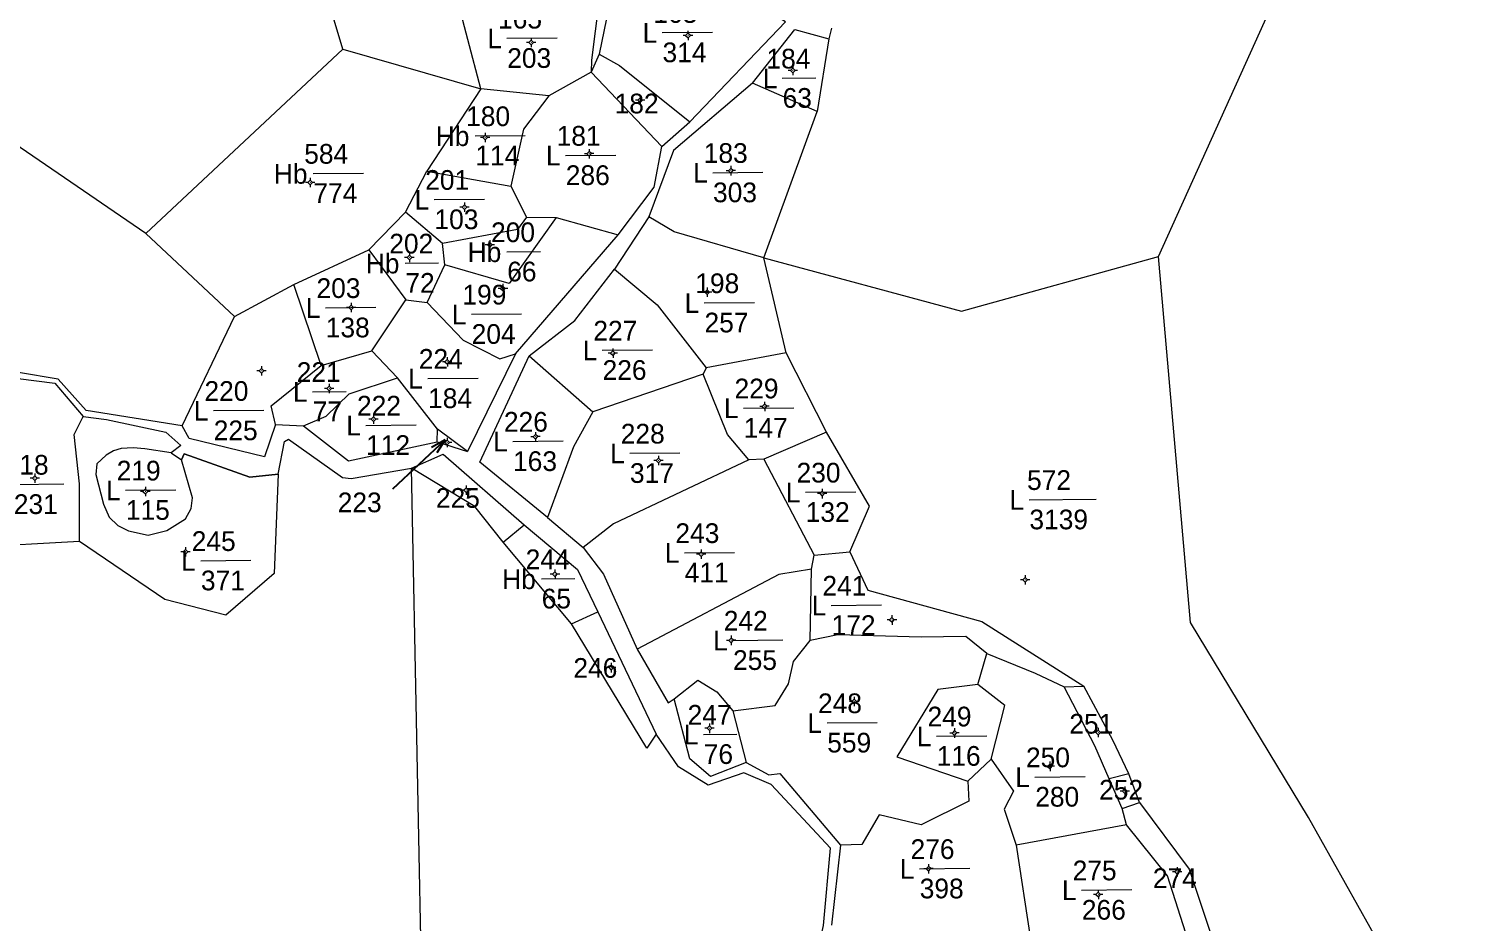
# Model space of a CAD drawing. Header units: metres. Extents: x 550490 to 551626, y 1839168 to 1840631.
# Drawn here: x 550938.6 to 551128.8, y 1839758.8 to 1839876.7 of the extents above; entities that cross this region are included whole.
import ezdxf
from ezdxf.enums import TextEntityAlignment as Align

# ---------------------------------------------------------------- set-up
doc = ezdxf.new("R2010")
doc.units = ezdxf.units.M
doc.header["$MEASUREMENT"] = 0
for name, color, linetype, lineweight in [('Level 10', 7, 'Continuous', 0), ('Level 11', 7, 'Continuous', 0), ('Level 13', 7, 'Continuous', 0), ('Level 2', 7, 'Continuous', 0), ('Level 22', 7, 'Continuous', 0)]:
    doc.layers.add(name, color=color, linetype=linetype, lineweight=lineweight)
doc.styles.add('Style-FmSimple', font='FmSimple.shx')
doc.styles.add('Style-VHarial', font='VHarial.shx')
doc.dimstyles.get("Standard").update_dxf_attribs({"dimtxt": 0.18, "dimasz": 0.18, "dimexe": 0.18, "dimexo": 0.0625, "dimgap": 0.09, "dimtad": 0, "dimtih": 1, "dimtoh": 1, "dimdec": 4, "dimzin": 0, "dimdsep": 46, "dimtxsty": 'Standard', "dimcen": 0.09, "dimadec": 0, "dimazin": 0, "dimtfac": 1, "dimtdec": 4, "dimtofl": 0, "dimtmove": 0, "dimatfit": 3, "dimfxl": 1, "dimtolj": 1, "dimtzin": 0, "dimarcsym": 0})

# ---------------------------------------------------------------- blocks, each defined once
blk = doc.blocks.new('CENTRD')
at = {"layer": 'Level 11', "linetype": 'Continuous', "lineweight": 0}
h = blk.add_hatch(color=1, dxfattribs=at)
edge = h.paths.add_edge_path()
edge.add_arc((0.2, 0.2), 1.5, 0, 360)
at = {"layer": 'Level 11', "color": 1, "linetype": 'Continuous', "lineweight": 0}
for p, q in [((0, 6.2), (-6.2, 0)), ((0, 12.4), (0, 6.2)), ((6.2, 0.2), (0, 6.2)), ((0.2, -6.2), (6.2, 0.2)), ((12.4, 0.2), (6.2, 0.2)), ((-6.2, 0), (-12.4, 0)), ((-6.2, 0), (0.2, -6.2)), ((0.2, -6.2), (0.2, -12.4))]:
    blk.add_line(p, q, dxfattribs=at)
blk = doc.blocks.new('N_THUA_204')
at = {"layer": 'Level 13', "color": 3, "linetype": 'Continuous', "lineweight": 0}
blk.add_line((355929.39, 1839775.65), (355936.02, 1839775.7), dxfattribs=at)
at = {"layer": 'Level 13', "color": 3, "linetype": 'Continuous', "lineweight": 0, "style": 'Style-FmSimple'}
for s, p in [('163', (355928.21, 1839778.23999)), ('L', (355926.81, 1839775.61999)), ('314', (355929.43, 1839773.04999))]:
    blk.add_text(s, height=2.59998, dxfattribs=at).set_placement(p, align=Align.MIDDLE_LEFT)
blk = doc.blocks.new('N_THUA_208')
at = {"layer": 'Level 13', "color": 3, "linetype": 'Continuous', "lineweight": 0}
blk.add_line((355908.72, 1839774.71), (355915.34, 1839774.77), dxfattribs=at)
at = {"layer": 'Level 13', "color": 3, "linetype": 'Continuous', "lineweight": 0, "style": 'Style-FmSimple'}
for s, p in [('165', (355907.54, 1839777.29999)), ('L', (355906.13, 1839774.68999)), ('203', (355908.75, 1839772.10999))]:
    blk.add_text(s, height=2.59998, dxfattribs=at).set_placement(p, align=Align.MIDDLE_LEFT)
blk = doc.blocks.new('N_THUA_213')
at = {"layer": 'Level 13', "color": 3, "linetype": 'Continuous', "lineweight": 0}
blk.add_line((355943.24, 1839771.03), (355947.66, 1839771.07), dxfattribs=at)
at = {"layer": 'Level 13', "color": 3, "linetype": 'Continuous', "lineweight": 0, "style": 'Style-FmSimple'}
for s, p in [('184', (355941.15, 1839773.60999)), ('L', (355940.66, 1839770.99999)), ('63', (355943.28, 1839768.42999))]:
    blk.add_text(s, height=2.59998, dxfattribs=at).set_placement(p, align=Align.MIDDLE_LEFT)
blk = doc.blocks.new('N_THUA_214')
at = {"layer": 'Level 13', "color": 3, "linetype": 'Continuous', "lineweight": 0}
blk.add_line((355882.15, 1839756.27), (355888.78, 1839756.33), dxfattribs=at)
at = {"layer": 'Level 13', "color": 3, "linetype": 'Continuous', "lineweight": 0, "style": 'Style-FmSimple'}
for s, p in [('584', (355880.97, 1839758.85999)), ('Hb', (355876.96, 1839756.21999)), ('774', (355882.18, 1839753.66999))]:
    blk.add_text(s, height=2.59998, dxfattribs=at).set_placement(p, align=Align.MIDDLE_LEFT)
blk = doc.blocks.new('N_THUA_215')
at = {"layer": 'Level 13', "color": 3, "linetype": 'Continuous', "lineweight": 0, "style": 'Style-FmSimple'}
blk.add_text('182', height=2.59998, dxfattribs=at).set_placement((355917.93, 1839767.09999), align=Align.MIDDLE_LEFT)
blk = doc.blocks.new('N_THUA_219')
at = {"layer": 'Level 13', "color": 3, "linetype": 'Continuous', "lineweight": 0}
blk.add_line((355916.37, 1839760.05), (355923, 1839760.11), dxfattribs=at)
at = {"layer": 'Level 13', "color": 3, "linetype": 'Continuous', "lineweight": 0, "style": 'Style-FmSimple'}
for s, p in [('181', (355915.19, 1839762.63999)), ('L', (355913.78, 1839760.02999)), ('286', (355916.4, 1839757.44999))]:
    blk.add_text(s, height=2.59998, dxfattribs=at).set_placement(p, align=Align.MIDDLE_LEFT)
blk = doc.blocks.new('N_THUA_220')
at = {"layer": 'Level 13', "color": 3, "linetype": 'Continuous', "lineweight": 0}
blk.add_line((355935.04, 1839757.82), (355941.67, 1839757.88), dxfattribs=at)
at = {"layer": 'Level 13', "color": 3, "linetype": 'Continuous', "lineweight": 0, "style": 'Style-FmSimple'}
for s, p in [('183', (355933.86, 1839760.40999)), ('L', (355932.46, 1839757.79999)), ('303', (355935.08, 1839755.21999))]:
    blk.add_text(s, height=2.59998, dxfattribs=at).set_placement(p, align=Align.MIDDLE_LEFT)
blk = doc.blocks.new('N_THUA_221')
at = {"layer": 'Level 13', "color": 3, "linetype": 'Continuous', "lineweight": 0}
blk.add_line((355905.23, 1839762.19), (355911.86, 1839762.25), dxfattribs=at)
at = {"layer": 'Level 13', "color": 3, "linetype": 'Continuous', "lineweight": 0, "style": 'Style-FmSimple'}
for s, p in [('180', (355904.05, 1839764.77999)), ('Hb', (355900.04, 1839762.14999)), ('114', (355905.26, 1839759.59999))]:
    blk.add_text(s, height=2.59998, dxfattribs=at).set_placement(p, align=Align.MIDDLE_LEFT)
blk = doc.blocks.new('N_THUA_230')
at = {"layer": 'Level 13', "color": 3, "linetype": 'Continuous', "lineweight": 0}
blk.add_line((355899.89, 1839753.01), (355906.52, 1839753.07), dxfattribs=at)
at = {"layer": 'Level 13', "color": 3, "linetype": 'Continuous', "lineweight": 0, "style": 'Style-FmSimple'}
for s, p in [('201', (355898.71, 1839755.59999)), ('L', (355897.31, 1839752.98999)), ('103', (355899.93, 1839750.40999))]:
    blk.add_text(s, height=2.59998, dxfattribs=at).set_placement(p, align=Align.MIDDLE_LEFT)
blk = doc.blocks.new('N_THUA_237')
at = {"layer": 'Level 13', "color": 3, "linetype": 'Continuous', "lineweight": 0}
blk.add_line((355895.25, 1839746.4), (355899.67, 1839746.44), dxfattribs=at)
at = {"layer": 'Level 13', "color": 3, "linetype": 'Continuous', "lineweight": 0, "style": 'Style-FmSimple'}
for s, p in [('202', (355893.16, 1839748.97999)), ('Hb', (355890.06, 1839746.34999)), ('72', (355895.28, 1839743.79999))]:
    blk.add_text(s, height=2.59998, dxfattribs=at).set_placement(p, align=Align.MIDDLE_LEFT)
blk = doc.blocks.new('N_THUA_239')
at = {"layer": 'Level 13', "color": 3, "linetype": 'Continuous', "lineweight": 0}
blk.add_line((355905.87, 1839748.09), (355910.29, 1839748.13), dxfattribs=at)
at = {"layer": 'Level 13', "color": 3, "linetype": 'Continuous', "lineweight": 0, "style": 'Style-FmSimple'}
for s, p in [('200', (355903.78, 1839750.67999)), ('Hb', (355900.69, 1839748.04999)), ('66', (355905.91, 1839745.49999))]:
    blk.add_text(s, height=2.59998, dxfattribs=at).set_placement(p, align=Align.MIDDLE_LEFT)
blk = doc.blocks.new('N_THUA_240')
at = {"layer": 'Level 13', "color": 3, "linetype": 'Continuous', "lineweight": 0}
blk.add_line((355905.03, 1839742.26), (355911.65, 1839742.31), dxfattribs=at)
at = {"layer": 'Level 13', "color": 3, "linetype": 'Continuous', "lineweight": 0, "style": 'Style-FmSimple'}
for s, p in [('199', (355903.84, 1839744.84999)), ('L', (355902.44, 1839742.22999)), ('204', (355905.06, 1839739.65999))]:
    blk.add_text(s, height=2.59998, dxfattribs=at).set_placement(p, align=Align.MIDDLE_LEFT)
blk = doc.blocks.new('N_THUA_241')
at = {"layer": 'Level 13', "color": 3, "linetype": 'Continuous', "lineweight": 0}
blk.add_line((355931.94, 1839741.8), (355938.57, 1839741.86), dxfattribs=at)
at = {"layer": 'Level 13', "color": 3, "linetype": 'Continuous', "lineweight": 0, "style": 'Style-FmSimple'}
for s, p in [('198', (355930.76, 1839744.38999)), ('L', (355929.36, 1839741.77999)), ('257', (355931.98, 1839739.20999))]:
    blk.add_text(s, height=2.59998, dxfattribs=at).set_placement(p, align=Align.MIDDLE_LEFT)
blk = doc.blocks.new('N_THUA_246')
at = {"layer": 'Level 13', "color": 3, "linetype": 'Continuous', "lineweight": 0}
blk.add_line((355884.97, 1839739.76), (355891.6, 1839739.82), dxfattribs=at)
at = {"layer": 'Level 13', "color": 3, "linetype": 'Continuous', "lineweight": 0, "style": 'Style-FmSimple'}
for s, p in [('203', (355883.79, 1839742.34999)), ('L', (355882.38, 1839739.72999)), ('138', (355885.01, 1839737.15999))]:
    blk.add_text(s, height=2.59998, dxfattribs=at).set_placement(p, align=Align.MIDDLE_LEFT)
blk = doc.blocks.new('N_THUA_249')
at = {"layer": 'Level 13', "color": 3, "linetype": 'Continuous', "lineweight": 0}
blk.add_line((355973.81, 1839703.89), (355982.65, 1839703.96), dxfattribs=at)
at = {"layer": 'Level 13', "color": 3, "linetype": 'Continuous', "lineweight": 0, "style": 'Style-FmSimple'}
for s, p in [('572', (355973.54, 1839706.47999)), ('L', (355971.22, 1839703.85999)), ('3139', (355973.85, 1839701.28999))]:
    blk.add_text(s, height=2.59998, dxfattribs=at).set_placement(p, align=Align.MIDDLE_LEFT)
blk = doc.blocks.new('N_THUA_251')
at = {"layer": 'Level 13', "color": 3, "linetype": 'Continuous', "lineweight": 0}
blk.add_line((355919.49, 1839733.75), (355926.12, 1839733.81), dxfattribs=at)
at = {"layer": 'Level 13', "color": 3, "linetype": 'Continuous', "lineweight": 0, "style": 'Style-FmSimple'}
for s, p in [('227', (355918.31, 1839736.33999)), ('L', (355916.91, 1839733.72999)), ('226', (355919.53, 1839731.14999))]:
    blk.add_text(s, height=2.59998, dxfattribs=at).set_placement(p, align=Align.MIDDLE_LEFT)
blk = doc.blocks.new('N_THUA_252')
at = {"layer": 'Level 13', "color": 3, "linetype": 'Continuous', "lineweight": 0}
blk.add_line((355873.17, 1839731.37), (355879.8, 1839731.43), dxfattribs=at)
at = {"layer": 'Level 13', "color": 3, "linetype": 'Continuous', "lineweight": 0, "style": 'Style-FmSimple'}
for s, p in [('220', (355871.99, 1839733.95999)), ('L', (355870.59, 1839731.34999)), ('225', (355873.21, 1839728.76999))]:
    blk.add_text(s, height=2.59998, dxfattribs=at).set_placement(p, align=Align.MIDDLE_LEFT)
blk = doc.blocks.new('N_THUA_255')
at = {"layer": 'Level 13', "color": 3, "linetype": 'Continuous', "lineweight": 0}
blk.add_line((355897.66, 1839732.62), (355904.29, 1839732.68), dxfattribs=at)
at = {"layer": 'Level 13', "color": 3, "linetype": 'Continuous', "lineweight": 0, "style": 'Style-FmSimple'}
for s, p in [('224', (355896.48, 1839735.20999)), ('L', (355895.07, 1839732.59999)), ('184', (355897.7, 1839730.01999))]:
    blk.add_text(s, height=2.59998, dxfattribs=at).set_placement(p, align=Align.MIDDLE_LEFT)
blk = doc.blocks.new('N_THUA_261')
at = {"layer": 'Level 13', "color": 3, "linetype": 'Continuous', "lineweight": 0}
blk.add_line((355882.07, 1839729.09), (355886.49, 1839729.13), dxfattribs=at)
at = {"layer": 'Level 13', "color": 3, "linetype": 'Continuous', "lineweight": 0, "style": 'Style-FmSimple'}
for s, p in [('221', (355879.98, 1839731.67999)), ('L', (355879.48, 1839729.06999)), ('77', (355882.1, 1839726.49999))]:
    blk.add_text(s, height=2.59998, dxfattribs=at).set_placement(p, align=Align.MIDDLE_LEFT)
blk = doc.blocks.new('N_THUA_262')
at = {"layer": 'Level 13', "color": 3, "linetype": 'Continuous', "lineweight": 0}
blk.add_line((355939.52, 1839726.72), (355946.14, 1839726.78), dxfattribs=at)
at = {"layer": 'Level 13', "color": 3, "linetype": 'Continuous', "lineweight": 0, "style": 'Style-FmSimple'}
for s, p in [('229', (355938.33, 1839729.30999)), ('L', (355936.93, 1839726.69999)), ('147', (355939.55, 1839724.11999))]:
    blk.add_text(s, height=2.59998, dxfattribs=at).set_placement(p, align=Align.MIDDLE_LEFT)
blk = doc.blocks.new('N_THUA_263')
at = {"layer": 'Level 13', "color": 3, "linetype": 'Continuous', "lineweight": 0}
blk.add_line((355909.28, 1839722.73), (355915.91, 1839722.79), dxfattribs=at)
at = {"layer": 'Level 13', "color": 3, "linetype": 'Continuous', "lineweight": 0, "style": 'Style-FmSimple'}
for s, p in [('226', (355908.1, 1839725.31999)), ('L', (355906.69, 1839722.70999)), ('163', (355909.31, 1839720.12999))]:
    blk.add_text(s, height=2.59998, dxfattribs=at).set_placement(p, align=Align.MIDDLE_LEFT)
blk = doc.blocks.new('N_THUA_265')
at = {"layer": 'Level 13', "color": 3, "linetype": 'Continuous', "lineweight": 0}
blk.add_line((355843.23, 1839717.26), (355849.85, 1839717.32), dxfattribs=at)
at = {"layer": 'Level 13', "color": 3, "linetype": 'Continuous', "lineweight": 0, "style": 'Style-FmSimple'}
for s, p in [('218', (355842.05, 1839719.84999)), ('L', (355840.64, 1839717.23999)), ('231', (355843.26, 1839714.65999))]:
    blk.add_text(s, height=2.59998, dxfattribs=at).set_placement(p, align=Align.MIDDLE_LEFT)
blk = doc.blocks.new('N_THUA_266')
at = {"layer": 'Level 13', "color": 3, "linetype": 'Continuous', "lineweight": 0}
blk.add_line((355925.5, 1839719.56), (355932.13, 1839719.62), dxfattribs=at)
at = {"layer": 'Level 13', "color": 3, "linetype": 'Continuous', "lineweight": 0, "style": 'Style-FmSimple'}
for s, p in [('228', (355924.32, 1839722.14999)), ('L', (355922.91, 1839719.53999)), ('317', (355925.53, 1839716.95999))]:
    blk.add_text(s, height=2.59998, dxfattribs=at).set_placement(p, align=Align.MIDDLE_LEFT)
blk = doc.blocks.new('N_THUA_267')
at = {"layer": 'Level 13', "color": 3, "linetype": 'Continuous', "lineweight": 0}
blk.add_line((355887.91, 1839725.05), (355894.53, 1839725.11), dxfattribs=at)
at = {"layer": 'Level 13', "color": 3, "linetype": 'Continuous', "lineweight": 0, "style": 'Style-FmSimple'}
for s, p in [('222', (355886.73, 1839727.63999)), ('L', (355885.32, 1839725.02999)), ('112', (355887.94, 1839722.44999))]:
    blk.add_text(s, height=2.59998, dxfattribs=at).set_placement(p, align=Align.MIDDLE_LEFT)
blk = doc.blocks.new('N_THUA_268')
at = {"layer": 'Level 13', "color": 3, "linetype": 'Continuous', "lineweight": 0}
blk.add_line((355863.12, 1839707.58), (355869.75, 1839707.64), dxfattribs=at)
at = {"layer": 'Level 13', "color": 3, "linetype": 'Continuous', "lineweight": 0, "style": 'Style-FmSimple'}
for s, p in [('245', (355861.94, 1839710.16999)), ('L', (355860.53, 1839707.55999)), ('371', (355863.15, 1839704.97999))]:
    blk.add_text(s, height=2.59998, dxfattribs=at).set_placement(p, align=Align.MIDDLE_LEFT)
blk = doc.blocks.new('N_THUA_270')
at = {"layer": 'Level 13', "color": 3, "linetype": 'Continuous', "lineweight": 0, "style": 'Style-FmSimple'}
blk.add_text('223', height=2.59998, dxfattribs=at).set_placement((355892.49, 1839721.83999), align=Align.MIDDLE_LEFT)
blk = doc.blocks.new('N_THUA_271')
at = {"layer": 'Level 13', "color": 3, "linetype": 'Continuous', "lineweight": 0}
blk.add_line((355947.09, 1839715.22), (355953.72, 1839715.27), dxfattribs=at)
at = {"layer": 'Level 13', "color": 3, "linetype": 'Continuous', "lineweight": 0, "style": 'Style-FmSimple'}
for s, p in [('230', (355945.91, 1839717.80999)), ('L', (355944.5, 1839715.18999)), ('132', (355947.12, 1839712.61999))]:
    blk.add_text(s, height=2.59998, dxfattribs=at).set_placement(p, align=Align.MIDDLE_LEFT)
blk = doc.blocks.new('N_THUA_272')
at = {"layer": 'Level 13', "color": 3, "linetype": 'Continuous', "lineweight": 0}
blk.add_line((355857.81, 1839715.49), (355864.44, 1839715.55), dxfattribs=at)
at = {"layer": 'Level 13', "color": 3, "linetype": 'Continuous', "lineweight": 0, "style": 'Style-FmSimple'}
for s, p in [('219', (355856.63, 1839718.07999)), ('L', (355855.22, 1839715.46999)), ('115', (355857.84, 1839712.88999))]:
    blk.add_text(s, height=2.59998, dxfattribs=at).set_placement(p, align=Align.MIDDLE_LEFT)
blk = doc.blocks.new('N_THUA_273')
at = {"layer": 'Level 13', "color": 3, "linetype": 'Continuous', "lineweight": 0, "style": 'Style-FmSimple'}
blk.add_text('225', height=2.59998, dxfattribs=at).set_placement((355894.96, 1839715.66999), align=Align.MIDDLE_LEFT)
blk = doc.blocks.new('N_THUA_274')
at = {"layer": 'Level 13', "color": 3, "linetype": 'Continuous', "lineweight": 0}
blk.add_line((355931.12, 1839707.24), (355937.75, 1839707.3), dxfattribs=at)
at = {"layer": 'Level 13', "color": 3, "linetype": 'Continuous', "lineweight": 0, "style": 'Style-FmSimple'}
for s, p in [('243', (355929.94, 1839709.82999)), ('L', (355928.54, 1839707.21999)), ('411', (355931.16, 1839704.63999))]:
    blk.add_text(s, height=2.59998, dxfattribs=at).set_placement(p, align=Align.MIDDLE_LEFT)
blk = doc.blocks.new('N_THUA_278')
at = {"layer": 'Level 13', "color": 3, "linetype": 'Continuous', "lineweight": 0}
blk.add_line((355914.46, 1839704.59), (355918.88, 1839704.62), dxfattribs=at)
at = {"layer": 'Level 13', "color": 3, "linetype": 'Continuous', "lineweight": 0, "style": 'Style-FmSimple'}
for s, p in [('244', (355912.37, 1839707.16999)), ('Hb', (355909.27, 1839704.53999)), ('65', (355914.49, 1839701.98999))]:
    blk.add_text(s, height=2.59998, dxfattribs=at).set_placement(p, align=Align.MIDDLE_LEFT)
blk = doc.blocks.new('N_THUA_280')
at = {"layer": 'Level 13', "color": 3, "linetype": 'Continuous', "lineweight": 0}
blk.add_line((355956.29, 1839698.51), (355962.92, 1839698.57), dxfattribs=at)
at = {"layer": 'Level 13', "color": 3, "linetype": 'Continuous', "lineweight": 0, "style": 'Style-FmSimple'}
for s, p in [('241', (355955.11, 1839701.09999)), ('L', (355953.7, 1839698.48999)), ('172', (355956.32, 1839695.90999))]:
    blk.add_text(s, height=2.59998, dxfattribs=at).set_placement(p, align=Align.MIDDLE_LEFT)
blk = doc.blocks.new('N_THUA_282')
at = {"layer": 'Level 13', "color": 3, "linetype": 'Continuous', "lineweight": 0}
blk.add_line((355935.1, 1839695.89), (355941.73, 1839695.95), dxfattribs=at)
at = {"layer": 'Level 13', "color": 3, "linetype": 'Continuous', "lineweight": 0, "style": 'Style-FmSimple'}
for s, p in [('242', (355933.92, 1839698.47999)), ('L', (355932.52, 1839695.86999)), ('255', (355935.14, 1839693.28999))]:
    blk.add_text(s, height=2.59998, dxfattribs=at).set_placement(p, align=Align.MIDDLE_LEFT)
blk = doc.blocks.new('N_THUA_283')
at = {"layer": 'Level 13', "color": 3, "linetype": 'Continuous', "lineweight": 0, "style": 'Style-FmSimple'}
blk.add_text('246', height=2.59998, dxfattribs=at).set_placement((355914.08, 1839692.24999), align=Align.MIDDLE_LEFT)
blk = doc.blocks.new('N_THUA_285')
at = {"layer": 'Level 13', "color": 3, "linetype": 'Continuous', "lineweight": 0}
blk.add_line((355951.34, 1839687.78), (355957.96, 1839687.84), dxfattribs=at)
at = {"layer": 'Level 13', "color": 3, "linetype": 'Continuous', "lineweight": 0, "style": 'Style-FmSimple'}
for s, p in [('248', (355950.15, 1839690.36999)), ('L', (355948.75, 1839687.75999)), ('559', (355951.37, 1839685.17999))]:
    blk.add_text(s, height=2.59998, dxfattribs=at).set_placement(p, align=Align.MIDDLE_LEFT)
blk = doc.blocks.new('N_THUA_286')
at = {"layer": 'Level 13', "color": 3, "linetype": 'Continuous', "lineweight": 0}
blk.add_line((355977.16, 1839679.25), (355983.79, 1839679.31), dxfattribs=at)
at = {"layer": 'Level 13', "color": 3, "linetype": 'Continuous', "lineweight": 0, "style": 'Style-FmSimple'}
for s, p in [('250', (355975.98, 1839681.83999)), ('L', (355974.57, 1839679.22999)), ('280', (355977.2, 1839676.64999))]:
    blk.add_text(s, height=2.59998, dxfattribs=at).set_placement(p, align=Align.MIDDLE_LEFT)
blk = doc.blocks.new('N_THUA_289')
at = {"layer": 'Level 13', "color": 3, "linetype": 'Continuous', "lineweight": 0}
blk.add_line((355932.24, 1839684.29), (355936.66, 1839684.33), dxfattribs=at)
at = {"layer": 'Level 13', "color": 3, "linetype": 'Continuous', "lineweight": 0, "style": 'Style-FmSimple'}
for s, p in [('247', (355930.15, 1839686.86999)), ('L', (355929.65, 1839684.25999)), ('76', (355932.28, 1839681.68999))]:
    blk.add_text(s, height=2.59998, dxfattribs=at).set_placement(p, align=Align.MIDDLE_LEFT)
blk = doc.blocks.new('N_THUA_291')
at = {"layer": 'Level 13', "color": 3, "linetype": 'Continuous', "lineweight": 0}
blk.add_line((355964.57, 1839683.65), (355971.2, 1839683.7), dxfattribs=at)
at = {"layer": 'Level 13', "color": 3, "linetype": 'Continuous', "lineweight": 0, "style": 'Style-FmSimple'}
for s, p in [('249', (355963.39, 1839686.23999)), ('L', (355961.98, 1839683.61999)), ('116', (355964.6, 1839681.04999))]:
    blk.add_text(s, height=2.59998, dxfattribs=at).set_placement(p, align=Align.MIDDLE_LEFT)
blk = doc.blocks.new('N_THUA_292')
at = {"layer": 'Level 13', "color": 3, "linetype": 'Continuous', "lineweight": 0, "style": 'Style-FmSimple'}
blk.add_text('251', height=2.59998, dxfattribs=at).set_placement((355978.33, 1839683.68999), align=Align.MIDDLE_LEFT)
blk = doc.blocks.new('N_THUA_297')
at = {"layer": 'Level 13', "color": 3, "linetype": 'Continuous', "lineweight": 0}
blk.add_line((355961.14, 1839665.76), (355967.77, 1839665.82), dxfattribs=at)
at = {"layer": 'Level 13', "color": 3, "linetype": 'Continuous', "lineweight": 0, "style": 'Style-FmSimple'}
for s, p in [('276', (355959.96, 1839668.34999)), ('L', (355958.55, 1839665.73999)), ('398', (355961.17, 1839663.15999))]:
    blk.add_text(s, height=2.59998, dxfattribs=at).set_placement(p, align=Align.MIDDLE_LEFT)
blk = doc.blocks.new('N_THUA_300')
at = {"layer": 'Level 13', "color": 3, "linetype": 'Continuous', "lineweight": 0, "style": 'Style-FmSimple'}
blk.add_text('252', height=2.59998, dxfattribs=at).set_placement((355981.85, 1839675.98999), align=Align.MIDDLE_LEFT)
blk = doc.blocks.new('N_THUA_304')
at = {"layer": 'Level 13', "color": 3, "linetype": 'Continuous', "lineweight": 0, "style": 'Style-FmSimple'}
blk.add_text('274', height=2.59998, dxfattribs=at).set_placement((355988.75, 1839665.31999), align=Align.MIDDLE_LEFT)
blk = doc.blocks.new('N_THUA_305')
at = {"layer": 'Level 13', "color": 3, "linetype": 'Continuous', "lineweight": 0}
blk.add_line((355983.53, 1839662.36), (355990.16, 1839662.42), dxfattribs=at)
at = {"layer": 'Level 13', "color": 3, "linetype": 'Continuous', "lineweight": 0, "style": 'Style-FmSimple'}
for s, p in [('275', (355982.35, 1839664.94999)), ('L', (355980.94, 1839662.33999)), ('266', (355983.56, 1839659.75999))]:
    blk.add_text(s, height=2.59998, dxfattribs=at).set_placement(p, align=Align.MIDDLE_LEFT)
blk = doc.blocks.new('TerminatorOpen_0.5')
at = {"color": 0, "linetype": 'ByBlock', "lineweight": -2}
for q in [(-1, 0.25), (-1, 0), (-1, -0.25)]:
    blk.add_line((0, 0), q, dxfattribs=at)

msp = doc.modelspace()

# ---------------------------------------------------------------- linework, layer by layer
at = {"layer": 'Level 10', "color": 1, "linetype": 'Continuous', "lineweight": 0, "flags": 128}
for points in [[(550979.98, 1839873.98), (550969.38, 1839909.38), (550955.54, 1839939.43)], [(551087.59, 1839846.66), (551114.32, 1839905.86), (551128.83, 1839921.05)], [(550953.97, 1839849.67), (550906, 1839882.54), (550856.13, 1839909.25)], [(551044.43, 1839876.77), (551044.08, 1839875.35)], [(550953.97, 1839849.67), (550979.98, 1839873.98)], [(550979.98, 1839873.98), (550998.17, 1839868.74)], [(550953.97, 1839849.67), (550965.66, 1839838.74)], [(551035.53, 1839846.48), (551061.59, 1839839.42), (551087.59, 1839846.66)], [(551120.37, 1839749.41), (551107.36, 1839772.64), (551091.82, 1839798.38), (551087.59, 1839846.66)], [(550990.52, 1839743.43), (550989.05, 1839818.73)]]:
    msp.add_lwpolyline(points, dxfattribs=at)
at = {"layer": 'Level 10', "color": 2, "linetype": 'Continuous', "lineweight": 0, "flags": 128}
for points in [[(551025.76, 1839864.39), (551038.39, 1839877.61), (551022.28, 1839887.19)], [(550958.78, 1839824.3), (550946.12, 1839826.32), (550942.41, 1839830.48), (550937.17, 1839831.32), (550926.15, 1839839.69), (550916.44, 1839853.23), (550895.8, 1839862.04), (550886.99, 1839864.06), (550884.47, 1839867.97), (550877.88, 1839871.19), (550874.17, 1839875.74), (550864.04, 1839880.24), (550849.63, 1839883.45), (550843.87, 1839883.14)], [(551015.68, 1839882.58), (551013.79, 1839873.33)], [(550998.17, 1839868.74), (550994.77, 1839881.8)], [(551013.76, 1839880.21), (551012.76, 1839872.54), (551012.74, 1839870.96)], [(551034.02, 1839869.51), (551039.62, 1839876.57), (551044.08, 1839875.35)], [(551044.08, 1839875.35), (551042.53, 1839865.79)], [(551013.79, 1839873.33), (551012.74, 1839870.96)], [(551013.79, 1839873.33), (551016.47, 1839871.84), (551025.76, 1839864.39)], [(551012.74, 1839870.96), (551007.14, 1839867.85)], [(551012.74, 1839870.96), (551022.06, 1839861.15)], [(550998.17, 1839868.74), (550991.05, 1839857.91)], [(551007.14, 1839867.85), (550998.17, 1839868.74)], [(551034.02, 1839869.51), (551023.61, 1839860.61), (551020.33, 1839851.86)], [(551042.53, 1839865.79), (551034.02, 1839869.51)], [(551007.14, 1839867.85), (551003.8, 1839863.46), (551002.15, 1839855.94)], [(551035.53, 1839846.48), (551042.53, 1839865.79)], [(551022.06, 1839861.15), (551025.76, 1839864.39)], [(551016.31, 1839849.48), (551021.04, 1839855.79), (551022.06, 1839861.15)], [(550988.22, 1839852.47), (550991.05, 1839857.91)], [(550991.05, 1839857.91), (551002.15, 1839855.94)], [(551002.15, 1839855.94), (551004.19, 1839851.81)], [(550983.39, 1839847.54), (550988.22, 1839852.47)], [(550993.12, 1839848.36), (550988.22, 1839852.47)], [(551004.19, 1839851.81), (551003, 1839850.2), (550993.12, 1839848.36)], [(551008.11, 1839851.77), (551001.93, 1839843.08), (550993.45, 1839845.53)], [(551004.19, 1839851.81), (551008.11, 1839851.77)], [(551008.11, 1839851.77), (551016.31, 1839849.48)], [(551020.33, 1839851.86), (551015.82, 1839844.99)], [(551035.53, 1839846.48), (551023.67, 1839849.89), (551020.33, 1839851.86)], [(550993.45, 1839845.53), (550993.12, 1839848.36)], [(551002.75, 1839833.82), (551016.31, 1839849.48)], [(550973.5, 1839842.93), (550983.39, 1839847.54)], [(550983.39, 1839847.54), (550988.28, 1839840.94)], [(551038.46, 1839833.93), (551035.53, 1839846.48)], [(550991.1, 1839840.59), (550993.45, 1839845.53)], [(551004.56, 1839833.53), (551010.6, 1839838.19), (551015.82, 1839844.99)], [(551015.82, 1839844.99), (551021.44, 1839840.25), (551027.9, 1839831.95)], [(550965.66, 1839838.74), (550973.5, 1839842.93)], [(550977.1, 1839832.26), (550973.5, 1839842.93)], [(550983.82, 1839834.18), (550988.28, 1839840.94)], [(550988.28, 1839840.94), (550991.1, 1839840.59)], [(550991.1, 1839840.59), (550995.86, 1839835.61), (551000.67, 1839833.15), (551002.75, 1839833.82)], [(550958.78, 1839824.3), (550965.66, 1839838.74)], [(550977.1, 1839832.26), (550983.82, 1839834.18)], [(550987.18, 1839830.64), (550983.82, 1839834.18)], [(551002.75, 1839833.82), (550996.42, 1839820.92)], [(551006.99, 1839812.23), (550998.06, 1839819.52), (551004.56, 1839833.53)], [(551004.56, 1839833.53), (551012.97, 1839826.17)], [(551038.46, 1839833.93), (551027.9, 1839831.95)], [(551043.77, 1839823.46), (551038.46, 1839833.93)], [(550971.1, 1839824.47), (550970.5, 1839826.96), (550977.1, 1839832.26)], [(550974.8, 1839824.31), (550977.78, 1839825.6), (550980.8, 1839828.52), (550987.18, 1839830.64)], [(550992.46, 1839823.85), (550987.18, 1839830.64)], [(551027.49, 1839831.13), (551012.97, 1839826.17)], [(551027.9, 1839831.95), (551027.49, 1839831.13)], [(551033.55, 1839819.81), (551030.72, 1839823.18), (551027.49, 1839831.13)], [(550937.16, 1839830.54), (550941.97, 1839829.92), (550945.7, 1839825.52)], [(550945.24, 1839809.05), (550945.24, 1839816.65), (550944.53, 1839823.16), (550945.7, 1839825.52)], [(550945.7, 1839825.52), (550948.81, 1839825.15), (550956.61, 1839823.47), (550958.6, 1839821.72), (550957.32, 1839820.74)], [(551012.97, 1839826.17), (551010.42, 1839821.53), (551006.99, 1839812.23)], [(550971.1, 1839824.47), (550969.62, 1839820.22), (550959.69, 1839822.64), (550958.78, 1839824.3)], [(550971.1, 1839824.47), (550974.8, 1839824.31)], [(550974.8, 1839824.31), (550980.7, 1839819.71), (550992.41, 1839822.18)], [(550992.41, 1839822.18), (550992.46, 1839823.85)], [(550996.42, 1839820.92), (550992.46, 1839823.85)], [(551043.77, 1839823.46), (551035.5, 1839819.91)], [(551046.86, 1839807.68), (551049.45, 1839813.73), (551043.77, 1839823.46)], [(550957.32, 1839820.74), (550953.84, 1839821.27), (550952.3, 1839821.4), (550950.75, 1839821.32), (550949.71, 1839821), (550948.73, 1839820.44), (550947.53, 1839819.29), (550947.4, 1839817.9), (550948.38, 1839813.97), (550949.13, 1839812.26), (550950.28, 1839811.16), (550951.71, 1839810.46), (550954.27, 1839809.88), (550956.75, 1839810.52), (550959.23, 1839812.05), (550959.97, 1839813.42), (550960.13, 1839814.81), (550958.68, 1839819.84)], [(550971.43, 1839817.91), (550972.28, 1839822.26), (550972.8, 1839822.54), (550979.92, 1839817.49), (550981.09, 1839817.37), (550989.05, 1839818.73)], [(550992.41, 1839822.18), (550996.42, 1839820.92)], [(550957.32, 1839820.74), (550958.68, 1839819.84)], [(550958.68, 1839819.84), (550959.03, 1839820.6), (550967.7, 1839817.54), (550971.43, 1839817.91)], [(550989.05, 1839818.73), (550993.2, 1839820.59), (551003.9, 1839811.24)], [(551033.55, 1839819.81), (551015.68, 1839811.4), (551011.67, 1839808.27)], [(551035.5, 1839819.91), (551033.55, 1839819.81)], [(551035.5, 1839819.91), (551042.17, 1839807.25)], [(550971.43, 1839817.91), (550970.9, 1839804.81), (550964.52, 1839799.35), (550956.48, 1839801.41), (550945.24, 1839809.05)], [(551001.14, 1839808.96), (550997.4, 1839813.66), (550989.05, 1839818.73)], [(551006.99, 1839812.23), (551011.67, 1839808.27)], [(551001.14, 1839808.96), (551003.9, 1839811.24)], [(551003.9, 1839811.24), (551010.94, 1839805.37), (551013.62, 1839799.78)], [(550945.24, 1839809.05), (550930.99, 1839808.25)], [(551010.15, 1839798.19), (551001.14, 1839808.96)], [(551011.67, 1839808.27), (551014.38, 1839804.75), (551018.8, 1839794.86)], [(551041.8, 1839805.4), (551042.17, 1839807.25)], [(551042.17, 1839807.25), (551046.86, 1839807.68)], [(551046.86, 1839807.68), (551049.25, 1839802.64), (551064.29, 1839798.49), (551077.73, 1839789.96)], [(551041.8, 1839805.4), (551037.48, 1839804.69), (551018.8, 1839794.86)], [(551041.61, 1839795.97), (551041.8, 1839805.4)], [(551010.15, 1839798.19), (551013.62, 1839799.78)], [(551013.62, 1839799.78), (551021.29, 1839783.65)], [(551021.29, 1839783.65), (551020.06, 1839781.78), (551010.15, 1839798.19)], [(551064.93, 1839794.29), (551062.15, 1839796.5), (551056.27, 1839796.42), (551045.26, 1839796.76), (551041.61, 1839795.97)], [(551018.8, 1839794.86), (551022.91, 1839787.76), (551023.68, 1839788.28)], [(551031.41, 1839786.72), (551037.02, 1839787.44), (551038.76, 1839790.27), (551039.45, 1839793.23), (551041.61, 1839795.97)], [(551063.73, 1839790.19), (551064.93, 1839794.29)], [(551064.93, 1839794.29), (551071.3, 1839791.7), (551075.13, 1839789.88)], [(551023.68, 1839788.28), (551026.81, 1839790.78), (551029.32, 1839789.24), (551031.41, 1839786.72)], [(551063.73, 1839790.19), (551058.49, 1839789.55), (551053.08, 1839780.65), (551062.41, 1839777.42)], [(551065.5, 1839780.35), (551067.32, 1839787.41), (551063.73, 1839790.19)], [(551075.13, 1839789.88), (551077.73, 1839789.96)], [(551081.07, 1839777.73), (551079.17, 1839782.08), (551075.13, 1839789.88)], [(551083.65, 1839778.42), (551081.56, 1839782.83), (551077.73, 1839789.96)], [(551033.19, 1839779.88), (551028.5, 1839778.06), (551025.75, 1839780.39), (551023.68, 1839788.28)], [(551031.41, 1839786.72), (551033.19, 1839779.88)], [(551033.85, 1839646.29), (551032.96, 1839646.39), (551033.77, 1839651.85), (551033.54, 1839661.62), (551029.85, 1839672.5), (551023.45, 1839681.43), (551021.8, 1839705.31), (551027.24, 1839724.45), (551032.81, 1839736.56), (551041.05, 1839747.98), (551043.4, 1839758.38), (551044.32, 1839768.58), (551036.48, 1839776.98), (551032.88, 1839778.52), (551028.15, 1839776.9), (551024.24, 1839779.31), (551021.29, 1839783.65)], [(551033.19, 1839779.88), (551036.19, 1839778.26), (551037.62, 1839778.43), (551045.62, 1839769)], [(551065.5, 1839780.35), (551062.41, 1839777.42)], [(551065.5, 1839780.35), (551068.44, 1839776.14), (551067.21, 1839773.76), (551068.8, 1839768.98)], [(551062.41, 1839777.42), (551062.56, 1839774.8), (551056.28, 1839771.69), (551050.72, 1839772.98), (551048.43, 1839769.1), (551045.62, 1839769)], [(551083.65, 1839778.42), (551081.07, 1839777.73)], [(551082.79, 1839773.85), (551081.07, 1839777.73)], [(551085.07, 1839774.63), (551083.65, 1839778.42)], [(551082.79, 1839773.85), (551085.07, 1839774.63)], [(551083.37, 1839771.69), (551082.79, 1839773.85)], [(551085.07, 1839774.63), (551091.62, 1839765.81), (551094.52, 1839757.13)], [(551083.37, 1839771.69), (551068.8, 1839768.98)], [(551091.54, 1839756.27), (551088.75, 1839764.94), (551083.37, 1839771.69)], [(551045.62, 1839769), (551044.44, 1839758.45)], [(551068.8, 1839768.98), (551070.69, 1839756.61)]]:
    msp.add_lwpolyline(points, dxfattribs=at)
at = {"layer": 'Level 22', "color": 1, "linetype": 'Continuous', "lineweight": 0, "flags": 128}
for points in [[(551025.76, 1839864.39), (551038.39, 1839877.61), (551022.28, 1839887.19)], [(551015.68, 1839882.58), (551013.79, 1839873.33)], [(550998.17, 1839868.74), (550994.77, 1839881.8)], [(551013.76, 1839880.21), (551012.76, 1839872.54), (551012.74, 1839870.96)], [(551034.02, 1839869.51), (551039.62, 1839876.57), (551044.08, 1839875.35), (551042.53, 1839865.79)], [(551013.79, 1839873.33), (551012.74, 1839870.96)], [(551013.79, 1839873.33), (551016.47, 1839871.84), (551025.76, 1839864.39)], [(551012.74, 1839870.96), (551007.14, 1839867.85)], [(551012.74, 1839870.96), (551022.06, 1839861.15)], [(551007.14, 1839867.85), (550998.17, 1839868.74)], [(551034.02, 1839869.51), (551023.61, 1839860.61), (551020.33, 1839851.86)], [(551042.53, 1839865.79), (551034.02, 1839869.51)], [(551007.14, 1839867.85), (551003.8, 1839863.46), (551002.15, 1839855.94)], [(551035.53, 1839846.48), (551042.53, 1839865.79)], [(551022.06, 1839861.15), (551025.76, 1839864.39)], [(551016.31, 1839849.48), (551021.04, 1839855.79), (551022.06, 1839861.15)], [(550988.22, 1839852.47), (550991.05, 1839857.91)], [(550991.05, 1839857.91), (551002.15, 1839855.94)], [(551002.15, 1839855.94), (551004.19, 1839851.81)], [(550983.39, 1839847.54), (550988.22, 1839852.47)], [(550993.12, 1839848.36), (550988.22, 1839852.47)], [(551004.19, 1839851.81), (551003, 1839850.2), (550993.12, 1839848.36)], [(551008.11, 1839851.77), (551001.93, 1839843.08), (550993.45, 1839845.53)], [(551004.19, 1839851.81), (551008.11, 1839851.77)], [(551008.11, 1839851.77), (551016.31, 1839849.48)], [(551020.33, 1839851.86), (551015.82, 1839844.99)], [(551035.53, 1839846.48), (551023.67, 1839849.89), (551020.33, 1839851.86)], [(550993.45, 1839845.53), (550993.12, 1839848.36)], [(551002.75, 1839833.82), (551016.31, 1839849.48)], [(550973.5, 1839842.93), (550983.39, 1839847.54)], [(550983.39, 1839847.54), (550988.28, 1839840.94)], [(551038.46, 1839833.93), (551035.53, 1839846.48)], [(550991.1, 1839840.59), (550993.45, 1839845.53)], [(551004.56, 1839833.53), (551010.6, 1839838.19), (551015.82, 1839844.99)], [(551015.82, 1839844.99), (551021.44, 1839840.25), (551027.9, 1839831.95)], [(550958.78, 1839824.3), (550965.66, 1839838.74), (550973.5, 1839842.93)], [(550977.1, 1839832.26), (550973.5, 1839842.93)], [(550983.82, 1839834.18), (550988.28, 1839840.94)], [(550988.28, 1839840.94), (550991.1, 1839840.59)], [(550991.1, 1839840.59), (550995.86, 1839835.61), (551000.67, 1839833.15), (551002.75, 1839833.82)], [(550977.1, 1839832.26), (550983.82, 1839834.18)], [(550987.18, 1839830.64), (550983.82, 1839834.18)], [(551002.75, 1839833.82), (550996.42, 1839820.92)], [(551006.99, 1839812.23), (550998.06, 1839819.52), (551004.56, 1839833.53)], [(551004.56, 1839833.53), (551012.97, 1839826.17)], [(551038.46, 1839833.93), (551027.9, 1839831.95)], [(551043.77, 1839823.46), (551038.46, 1839833.93)], [(550971.1, 1839824.47), (550970.5, 1839826.96), (550977.1, 1839832.26)], [(550974.8, 1839824.31), (550977.78, 1839825.6), (550980.8, 1839828.52), (550987.18, 1839830.64)], [(550992.46, 1839823.85), (550987.18, 1839830.64)], [(551027.49, 1839831.13), (551012.97, 1839826.17)], [(551027.9, 1839831.95), (551027.49, 1839831.13)], [(551033.55, 1839819.81), (551030.72, 1839823.18), (551027.49, 1839831.13)], [(550937.16, 1839830.54), (550941.97, 1839829.92), (550945.7, 1839825.52)], [(550945.24, 1839809.05), (550945.24, 1839816.65), (550944.53, 1839823.16), (550945.7, 1839825.52)], [(550945.7, 1839825.52), (550948.81, 1839825.15), (550956.61, 1839823.47), (550958.6, 1839821.72), (550957.32, 1839820.74)], [(551012.97, 1839826.17), (551010.42, 1839821.53), (551006.99, 1839812.23)], [(550971.1, 1839824.47), (550969.62, 1839820.22), (550959.69, 1839822.64), (550958.78, 1839824.3)], [(550971.1, 1839824.47), (550974.8, 1839824.31)], [(550974.8, 1839824.31), (550980.7, 1839819.71), (550992.41, 1839822.18)], [(550992.41, 1839822.18), (550992.46, 1839823.85)], [(550996.42, 1839820.92), (550992.46, 1839823.85)], [(551043.77, 1839823.46), (551035.5, 1839819.91)], [(551046.86, 1839807.68), (551049.45, 1839813.73), (551043.77, 1839823.46)], [(550957.32, 1839820.74), (550953.84, 1839821.27), (550952.3, 1839821.4), (550950.75, 1839821.32), (550949.71, 1839821), (550948.73, 1839820.44), (550947.53, 1839819.29), (550947.4, 1839817.9), (550948.38, 1839813.97), (550949.13, 1839812.26), (550950.28, 1839811.16), (550951.71, 1839810.46), (550954.27, 1839809.88), (550956.75, 1839810.52), (550959.23, 1839812.05), (550959.97, 1839813.42), (550960.13, 1839814.81), (550958.68, 1839819.84)], [(550992.41, 1839822.18), (550996.42, 1839820.92)], [(550957.32, 1839820.74), (550958.68, 1839819.84)], [(550971.43, 1839817.91), (550967.7, 1839817.54), (550959.03, 1839820.6), (550958.68, 1839819.84)], [(550989.05, 1839818.73), (550993.2, 1839820.59), (551003.9, 1839811.24)], [(551033.55, 1839819.81), (551015.68, 1839811.4), (551011.67, 1839808.27)], [(551035.5, 1839819.91), (551033.55, 1839819.81)], [(551035.5, 1839819.91), (551042.17, 1839807.25)], [(550971.43, 1839817.91), (550970.9, 1839804.81), (550964.52, 1839799.35), (550956.48, 1839801.41), (550945.24, 1839809.05)], [(551001.14, 1839808.96), (550997.4, 1839813.66), (550989.05, 1839818.73)], [(551006.99, 1839812.23), (551011.67, 1839808.27)], [(551001.14, 1839808.96), (551003.9, 1839811.24)], [(551003.9, 1839811.24), (551010.94, 1839805.37), (551013.62, 1839799.78)], [(550945.24, 1839809.05), (550930.99, 1839808.25)], [(551010.15, 1839798.19), (551001.14, 1839808.96)], [(551011.67, 1839808.27), (551014.38, 1839804.75), (551018.8, 1839794.86)], [(551041.8, 1839805.4), (551042.17, 1839807.25)], [(551042.17, 1839807.25), (551046.86, 1839807.68)], [(551041.8, 1839805.4), (551037.48, 1839804.69), (551018.8, 1839794.86)], [(551041.61, 1839795.97), (551041.8, 1839805.4)], [(551010.15, 1839798.19), (551013.62, 1839799.78)], [(551013.62, 1839799.78), (551021.29, 1839783.65)], [(551021.29, 1839783.65), (551020.06, 1839781.78), (551010.15, 1839798.19)], [(551018.8, 1839794.86), (551022.91, 1839787.76), (551023.68, 1839788.28)], [(551031.41, 1839786.72), (551037.02, 1839787.44), (551038.76, 1839790.27), (551039.45, 1839793.23), (551041.61, 1839795.97)], [(551023.68, 1839788.28), (551026.81, 1839790.78), (551029.32, 1839789.24), (551031.41, 1839786.72)], [(551033.19, 1839779.88), (551028.5, 1839778.06), (551025.75, 1839780.39), (551023.68, 1839788.28)], [(551031.41, 1839786.72), (551033.19, 1839779.88)]]:
    msp.add_lwpolyline(points, dxfattribs=at)
at = {"layer": 'Level 22', "color": 6, "linetype": 'Continuous', "lineweight": 0, "flags": 128}
for points in [[(550998.17, 1839868.74), (550991.05, 1839857.91)], [(551046.86, 1839807.68), (551049.25, 1839802.64), (551064.29, 1839798.49), (551077.73, 1839789.96)], [(551064.93, 1839794.29), (551062.15, 1839796.5), (551056.27, 1839796.42), (551045.26, 1839796.76), (551041.61, 1839795.97)], [(551063.73, 1839790.19), (551064.93, 1839794.29)], [(551064.93, 1839794.29), (551071.3, 1839791.7), (551075.13, 1839789.88)], [(551063.73, 1839790.19), (551058.49, 1839789.55), (551053.08, 1839780.65), (551062.41, 1839777.42)], [(551065.5, 1839780.35), (551067.32, 1839787.41), (551063.73, 1839790.19)], [(551075.13, 1839789.88), (551077.73, 1839789.96)], [(551081.07, 1839777.73), (551079.17, 1839782.08), (551075.13, 1839789.88)], [(551083.65, 1839778.42), (551081.56, 1839782.83), (551077.73, 1839789.96)], [(551033.19, 1839779.88), (551036.19, 1839778.26), (551037.62, 1839778.43), (551045.62, 1839769)], [(551065.5, 1839780.35), (551062.41, 1839777.42)], [(551065.5, 1839780.35), (551068.44, 1839776.14), (551067.21, 1839773.76), (551068.8, 1839768.98)], [(551062.41, 1839777.42), (551062.56, 1839774.8), (551056.28, 1839771.69), (551050.72, 1839772.98), (551048.43, 1839769.1), (551045.62, 1839769)], [(551083.65, 1839778.42), (551081.07, 1839777.73)], [(551082.79, 1839773.85), (551081.07, 1839777.73)], [(551085.07, 1839774.63), (551083.65, 1839778.42)], [(551082.79, 1839773.85), (551085.07, 1839774.63)], [(551083.37, 1839771.69), (551082.79, 1839773.85)], [(551085.07, 1839774.63), (551091.62, 1839765.81), (551094.52, 1839757.13)], [(551083.37, 1839771.69), (551068.8, 1839768.98)], [(551091.54, 1839756.27), (551088.75, 1839764.94), (551083.37, 1839771.69)], [(551045.62, 1839769), (551044.44, 1839758.45)], [(551068.8, 1839768.98), (551070.69, 1839756.61)]]:
    msp.add_lwpolyline(points, dxfattribs=at)

# ---------------------------------------------------------------- block references
at = {"layer": 'Level 11', "color": 1, "linetype": 'Continuous', "lineweight": 0, "xscale": 0.04999813735168662, "yscale": 0.04999813735168662, "zscale": 0.04999813735168662}
for p in [(551025.51, 1839875.8), (551004.83, 1839874.86), (551039.34, 1839871.16), (551019.21, 1839867.25), (550998.74, 1839862.33), (551012.48, 1839860.2), (551031.15, 1839857.96), (550975.67, 1839856.39), (550996.01, 1839853.16), (550999.37, 1839848.19), (550988.75, 1839846.52), (551001.1, 1839842.42), (551028.04, 1839841.93), (550981.08, 1839839.91), (551015.61, 1839833.88), (550993.75, 1839832.76), (550969.25, 1839831.56), (550978.18, 1839829.23), (551035.62, 1839826.87), (550984.01, 1839825.18), (551005.38, 1839822.87), (550993.73, 1839822.1), (551021.62, 1839819.72), (550939.33, 1839817.41), (550953.92, 1839815.64), (550996.24, 1839815.83), (551043.2, 1839815.36), (550959.21, 1839807.68), (551027.23, 1839807.38), (551007.96, 1839804.72), (551070, 1839803.98), (551052.42, 1839798.7), (551031.21, 1839796.01), (551015.38, 1839792.41), (551047.42, 1839787.94), (551028.35, 1839784.41), (551060.67, 1839783.79), (551079.63, 1839783.84), (551073.26, 1839779.39), (551083.13, 1839776.13), (551057.25, 1839765.89), (551090.03, 1839765.47), (551079.64, 1839762.5)]:
    msp.add_blockref('CENTRD', p, dxfattribs=at)
at = {"layer": 'Level 13', "color": 3, "linetype": 'Continuous', "lineweight": 0}
for name, p in [('N_THUA_208', (195092.91, 100.71)), ('N_THUA_204', (195092.72, 100.52)), ('N_THUA_213', (195094.71, 99.13)), ('N_THUA_215', (195097.9, 99.72)), ('N_THUA_221', (195092.19, 100.36)), ('N_THUA_219', (195092.99, 99.92)), ('N_THUA_214', (195093.91, 101.32)), ('N_THUA_220', (195093.73, 99.88)), ('N_THUA_230', (195092.13, 101.14)), ('N_THUA_237', (195092.94, 99.36)), ('N_THUA_239', (195095.75, 99.16)), ('N_THUA_241', (195095.71, 98.72)), ('N_THUA_246', (195092.71, 100.12)), ('N_THUA_240', (195091.91, 96.76)), ('N_THUA_251', (195094.71, 100.52)), ('N_THUA_255', (195093.52, 97.93)), ('N_THUA_261', (195093.91, 99.72)), ('N_THUA_252', (195089.73, 94.94)), ('N_THUA_262', (195093.32, 99.92)), ('N_THUA_267', (195095.11, 99.32)), ('N_THUA_263', (195093.12, 99.52)), ('N_THUA_266', (195092.32, 101.12)), ('N_THUA_265', (195093.31, 99.32)), ('N_THUA_272', (195093.51, 100.32)), ('N_THUA_271', (195093.92, 100.32)), ('N_THUA_249', (195096.7, 110.67)), ('N_THUA_270', (195086.81, 92.37)), ('N_THUA_273', (195097.29, 99.13)), ('N_THUA_268', (195098.1, 98.93)), ('N_THUA_274', (195093.91, 100.32)), ('N_THUA_278', (195091.72, 99.53)), ('N_THUA_280', (195088.13, 102.11)), ('N_THUA_282', (195096.31, 100.12)), ('N_THUA_283', (195096.31, 100.12)), ('N_THUA_285', (195092.51, 97.34)), ('N_THUA_289', (195095.31, 99.32)), ('N_THUA_291', (195093.72, 99.72)), ('N_THUA_292', (195097.49, 101.32)), ('N_THUA_286', (195094.12, 98.73)), ('N_THUA_300', (195097.9, 100.32)), ('N_THUA_297', (195094.91, 100.12)), ('N_THUA_305', (195093.91, 100.71)), ('N_THUA_304', (195098.09, 99.32))]:
    msp.add_blockref(name, p, dxfattribs=at)

# ---------------------------------------------------------------- leaders
at = {"layer": 'Level 2', "color": 6, "linetype": 'Continuous', "lineweight": 0}
msp.add_leader([(550993.48, 1839822.46), (550986.51, 1839815.95)], dimstyle='Standard', override={"dimtxt": 2, "dimasz": 2, "dimgap": 0, "dimtad": 1, "dimtxsty": 'Style-VHarial', "dimldrblk": 'TerminatorOpen_0.5'}, dxfattribs=at)

doc.saveas('drawing.dxf')
